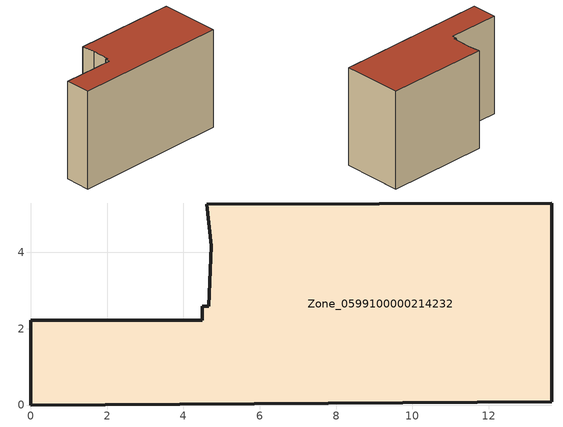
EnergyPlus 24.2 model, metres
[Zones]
Zone_0599100000214232
 floor ground (C_G): 4.73,4.17 4.61,5.26 13.65,5.29 13.65,0.09 0,0 0,2.22 4.5,2.22 4.5,2.59 4.67,2.59 z0
 wall outside (C_F): 0,2.22 0,0 13.65,0.09 13.65,5.29 4.61,5.26 4.73,4.17 4.67,2.59 4.5,2.59 4.5,2.22 0,2.22 z0:8.68
 roof outside (C_R): 4.61,5.26 4.73,4.17 4.67,2.59 4.5,2.59 4.5,2.22 0,2.22 0,0 13.65,0.09 13.65,5.29 z8.68
[BUILDING]
Pand.0599100000214232: North Axis=0; Terrain=City; Loads Convergence Tolerance Value=0.04; Temperature Convergence Tolerance Value=0.4; Solar Distribution=FullExterior; Maximum Number of Warmup Days=25; Minimum Number of Warmup Days=1
[Site:Location]
Rotterdam.The.Hague.AP_ZH_NLD Design_Conditions: Latitude=51.96; Longitude=4.45; Time Zone=1; Elevation=-4.5
[SITE:GROUNDTEMPERATURE:BUILDINGSURFACE]
18, 18, 18, 18, 18, 18, 18, 18, 18, 18, 18, 18
[MATERIAL] Thermal Absorptance=0.9; Solar Absorptance=0.7; Visible Absorptance=0.7
Name | Roughness | Thickness | Conductivity | Density | Specific Heat
G.TI.1975-1991 | MediumSmooth | 0.15 | 0.288461 | 540 | 1210
F.TI.1975-1991 | Rough | 0.3 | 0.230769 | 1920 | 840
R.TI.1975-1991 | MediumRough | 0.2 | 0.153846 | 1500 | 1000
[CONSTRUCTION]
C_G: G.TI.1975-1991
C_F: F.TI.1975-1991
C_R: R.TI.1975-1991
[ZONE]
Zone_0599100000214232: Type=1; Multiplier=1; Ceiling Height=Autocalculate; Volume=Autocalculate; Floor Area=autocalculate; Part of Total Floor Area=Yes
[ZONEINFILTRATION:DESIGNFLOWRATE]
Infil_Zone_0599100000214232: Zone or ZoneList or Space or SpaceList=Zone_0599100000214232; Schedule=AlwaysOn; Design Flow Rate Calculation Method=Flow/Area; Flow Rate per Floor Area=0.003; Constant Term Coefficient=1; Temperature Term Coefficient=0; Velocity Term Coefficient=0; Velocity Squared Term Coefficient=0
[HVACTEMPLATE:ZONE:IDEALLOADSAIRSYSTEM]
Zone_0599100000214232: Maximum Heating Supply Air Temperature=50; Minimum Cooling Supply Air Temperature=13; Maximum Heating Supply Air Humidity Ratio=0.0156; Minimum Cooling Supply Air Humidity Ratio=0.0077; Heating Limit=NoLimit; Cooling Limit=NoLimit; Dehumidification Control Type=ConstantSensibleHeatRatio; Cooling Sensible Heat Ratio=0.7; Dehumidification Setpoint=60; Humidification Control Type=None; Humidification Setpoint=30; Outdoor Air Method=None; Outdoor Air Flow Rate per Person=0.00944; Outdoor Air Flow Rate per Zone Floor Area=0; Outdoor Air Flow Rate per Zone=0; Demand Controlled Ventilation Type=None; Outdoor Air Economizer Type=NoEconomizer; Heat Recovery Type=None; Sensible Heat Recovery Effectiveness=0.7; Latent Heat Recovery Effectiveness=0.65
[ZONECONTROL:THERMOSTAT]
ThermostatControl_Zone_0599100000214232: Zone or ZoneList=Zone_0599100000214232; Control Type Schedule=DualSetpointControlType; Control 1=Thermostat_Zone_0599100000214232; Temperature Difference Between Cutout And Setpoint=0
[THERMOSTATSETPOINT:DUALSETPOINT]
Thermostat_Zone_0599100000214232: Heating Setpoint Temperature Schedule=HeatingSetpoint_Zone_0599100000214232; Cooling Setpoint Temperature Schedule=CoolingSetpoint_Zone_0599100000214232
[SCHEDULE:COMPACT]
HeatingSetpoint_Zone_0599100000214232: Through: 12/31, For: AllDays, Until: 24:00, 21
CoolingSetpoint_Zone_0599100000214232: Through: 12/31, For: AllDays, Until: 24:00, 24
DualSetpointControlType: Through: 12/31, For: AllDays, Until: 24:00, 4
AlwaysOn: Through: 12/31, For: AllDays, Until: 24:00, 1
